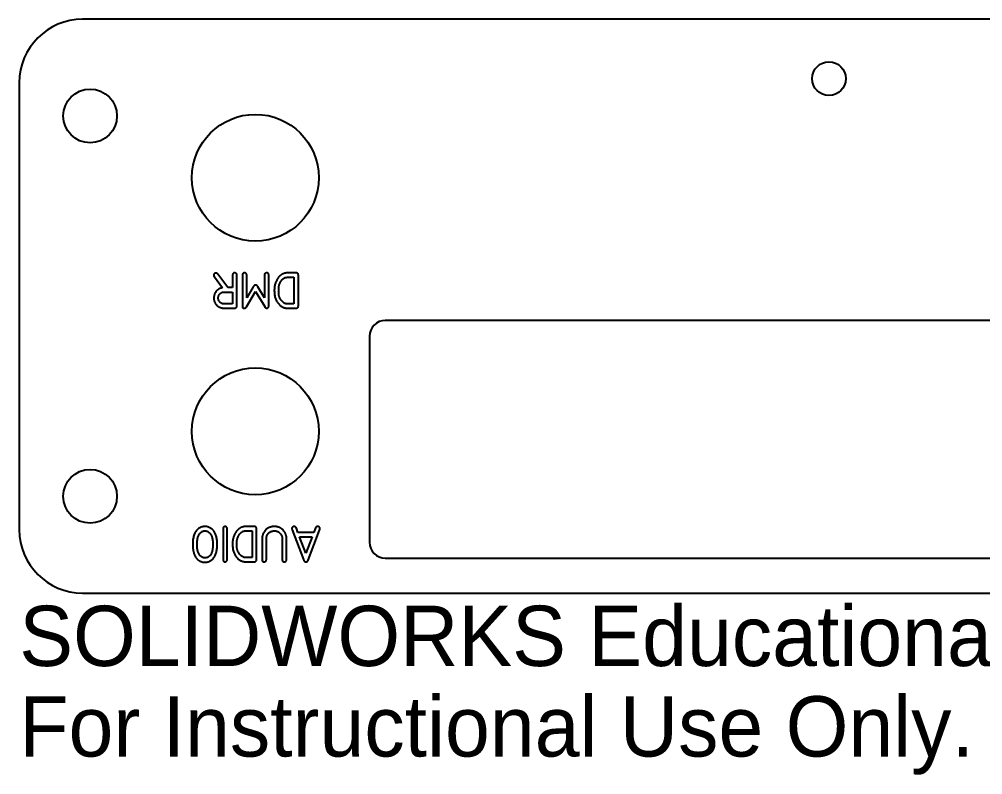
# Model space of a CAD drawing. Header units: inches. Extents: x -2.56 to 2.56, y -2.38 to 0.
# Drawn here: x -2.555 to 0.485, y -2.383 to 0 of the extents above; entities that cross this region are included whole.
import ezdxf

# ---------------------------------------------------------------- set-up
doc = ezdxf.new("R2010")
doc.units = ezdxf.units.IN
doc.header["$MEASUREMENT"] = 0
doc.styles.add('SLDTEXTSTYLE0', font='Arail.ttf')

msp = doc.modelspace()

# ---------------------------------------------------------------- linework, layer by layer
at = {"color": 1, "linetype": 'Continuous', "lineweight": 25}
for p, q in [((2.355, 0), (-2.355, 0)), ((-2.555, -0.2), (-2.555, -1.61)), ((-1.9391, -0.8126), (-1.9139, -0.8471)), ((-1.8969, -0.8466), (-1.9281, -0.8045)), ((-1.8821, -0.8092), (-1.8821, -0.8466)), ((-1.8683, -0.902), (-1.8683, -0.8098)), ((-1.851, -0.8077), (-1.851, -0.9043)), ((-1.8373, -0.8784), (-1.8373, -0.8085)), ((-1.7812, -0.8089), (-1.7812, -0.8784)), ((-1.7674, -0.9026), (-1.7674, -0.8092)), ((-1.683, -0.8001), (-1.7066, -0.8001)), ((-1.7066, -0.8139), (-1.6881, -0.8139)), ((-1.6881, -0.8139), (-1.6881, -0.8979)), ((-1.6743, -0.9029), (-1.6743, -0.8102)), ((-1.8821, -0.8466), (-1.8969, -0.8466)), ((-1.8168, -0.8444), (-1.8373, -0.8784)), ((-1.7812, -0.8784), (-1.802, -0.8436)), ((-1.9061, -0.8604), (-1.8821, -0.8604)), ((-1.8821, -0.8604), (-1.8821, -0.8979)), ((-1.8379, -0.9072), (-1.8092, -0.859)), ((-1.8092, -0.859), (-1.7805, -0.9066)), ((-1.8821, -0.8979), (-1.9073, -0.8979)), ((-1.9068, -0.9116), (-1.8784, -0.9116)), ((-1.6881, -0.8979), (-1.7068, -0.8979)), ((-1.7063, -0.9116), (-1.6833, -0.9116)), ((2, -0.95), (-1.4, -0.95)), ((-1.45, -1), (-1.45, -1.65)), ((-1.9115, -1.6078), (-1.9115, -1.7041)), ((-1.8993, -1.7036), (-1.8993, -1.6077)), ((-1.8148, -1.6001), (-1.8385, -1.6001)), ((-1.8062, -1.7029), (-1.8062, -1.6102)), ((-1.6943, -1.6103), (-1.6581, -1.7048)), ((-1.6758, -1.6187), (-1.6807, -1.6057)), ((-1.6202, -1.6048), (-1.6256, -1.6187)), ((-1.8385, -1.6139), (-1.82, -1.6139)), ((-1.82, -1.6139), (-1.82, -1.6979)), ((-1.789, -1.6404), (-1.789, -1.7025)), ((-1.7253, -1.6414), (-1.7253, -1.7033)), ((-1.7116, -1.7037), (-1.7116, -1.641)), ((-1.6256, -1.6187), (-1.6758, -1.6187)), ((-1.6505, -1.6848), (-1.6703, -1.6325)), ((-1.6703, -1.6325), (-1.6308, -1.6325)), ((-1.6308, -1.6325), (-1.6505, -1.6848)), ((-1.6433, -1.7063), (-1.6075, -1.6114)), ((-1.7752, -1.7025), (-1.7752, -1.6419)), ((-1.82, -1.6979), (-1.8387, -1.6979)), ((-1.4, -1.7), (2, -1.7)), ((-1.9691, -1.7132), (-1.9691, -1.7132)), ((-1.8382, -1.7116), (-1.8152, -1.7116)), ((-2.355, -1.81), (2.355, -1.81))]:
    msp.add_line(p, q, dxfattribs=at)
for centre, radius in [((0, -0.1873), 0.0532), ((-2.3315, -0.305), 0.0847), ((-1.81, -0.5), 0.2), ((-1.81, -1.3), 0.2), ((-2.3315, -1.505), 0.0848)]:
    msp.add_circle(centre, radius, dxfattribs=at)
for centre, radius, start, end in [((-2.355, -0.2), 0.2, 90, 180), ((-1.4, -1), 0.05, 90, 180), ((-2.355, -1.61), 0.2, 180, 270), ((-1.4, -1.65), 0.05, 180, 270)]:
    msp.add_arc(centre, radius, start, end, dxfattribs=at)
for points, knots in [([(-1.9345, -0.8007), (-1.935, -0.8007), (-1.9359, -0.8008), (-1.9372, -0.8011), (-1.9384, -0.8017), (-1.9395, -0.8025), (-1.9404, -0.8035), (-1.941, -0.8047), (-1.9414, -0.806), (-1.9415, -0.8069), (-1.9415, -0.8073)], [0, 0, 0, 0, 0.135646, 0.261721, 0.384461, 0.506394, 0.629134, 0.747998, 0.871067, 1, 1, 1, 1]), ([(-1.9415, -0.8073), (-1.9415, -0.8077), (-1.9415, -0.8085), (-1.9411, -0.8096), (-1.9405, -0.8108), (-1.94, -0.8114), (-1.9397, -0.8118)], [0, 0, 0, 0, 0.226314, 0.465329, 0.719634, 1, 1, 1, 1]), ([(-1.9397, -0.8118), (-1.9396, -0.812), (-1.9393, -0.8122), (-1.9391, -0.8125), (-1.9391, -0.8126)], [0, 0, 0, 0, 0.599388, 1, 1, 1, 1]), ([(-1.9281, -0.8045), (-1.9283, -0.8042), (-1.9288, -0.8035), (-1.9296, -0.8026), (-1.9304, -0.802), (-1.9313, -0.8012), (-1.9327, -0.8007), (-1.9339, -0.8007), (-1.9345, -0.8007)], [0, 0, 0, 0, 0.167316, 0.314257, 0.44369, 0.554631, 0.763519, 1, 1, 1, 1]), ([(-1.8753, -0.8001), (-1.8758, -0.8001), (-1.8768, -0.8001), (-1.8783, -0.8005), (-1.8795, -0.8012), (-1.8805, -0.8022), (-1.8812, -0.8035), (-1.8817, -0.8052), (-1.882, -0.8071), (-1.882, -0.8084), (-1.8821, -0.8092)], [0, 0, 0, 0, 0.122837, 0.234702, 0.33802, 0.443195, 0.556426, 0.685775, 0.832502, 1, 1, 1, 1]), ([(-1.8685, -0.8052), (-1.8685, -0.8048), (-1.8687, -0.8041), (-1.8693, -0.8031), (-1.8699, -0.8022), (-1.8708, -0.8015), (-1.8718, -0.8009), (-1.8729, -0.8004), (-1.874, -0.8002), (-1.8749, -0.8001), (-1.8753, -0.8001)], [0, 0, 0, 0, 0.123366, 0.242353, 0.362472, 0.483883, 0.610359, 0.735567, 0.865265, 1, 1, 1, 1]), ([(-1.8683, -0.8098), (-1.8683, -0.8091), (-1.8683, -0.8081), (-1.8683, -0.8067), (-1.8683, -0.8058), (-1.8684, -0.8054), (-1.8685, -0.8052)], [0, 0, 0, 0, 0.430216, 0.695917, 0.868123, 1, 1, 1, 1]), ([(-1.8442, -0.8001), (-1.8447, -0.8001), (-1.8457, -0.8002), (-1.8471, -0.8005), (-1.8483, -0.8012), (-1.8492, -0.802), (-1.85, -0.8031), (-1.8505, -0.8045), (-1.8509, -0.806), (-1.851, -0.8071), (-1.851, -0.8077)], [0, 0, 0, 0, 0.132713, 0.252265, 0.363903, 0.472404, 0.585277, 0.708362, 0.846212, 1, 1, 1, 1]), ([(-1.8378, -0.8035), (-1.8381, -0.803), (-1.8387, -0.802), (-1.8403, -0.801), (-1.8421, -0.8003), (-1.8435, -0.8002), (-1.8442, -0.8001)], [0, 0, 0, 0, 0.230738, 0.462129, 0.711791, 1, 1, 1, 1]), ([(-1.8373, -0.8085), (-1.8372, -0.8079), (-1.8372, -0.8068), (-1.8374, -0.8054), (-1.8375, -0.8044), (-1.8377, -0.8038), (-1.8378, -0.8035)], [0, 0, 0, 0, 0.373746, 0.642778, 0.836324, 1, 1, 1, 1]), ([(-1.7805, -0.8039), (-1.7807, -0.8042), (-1.7809, -0.8048), (-1.7811, -0.8059), (-1.7812, -0.8072), (-1.7812, -0.8083), (-1.7812, -0.8089)], [0, 0, 0, 0, 0.195534, 0.395189, 0.647995, 1, 1, 1, 1]), ([(-1.7742, -0.8001), (-1.7749, -0.8002), (-1.7762, -0.8003), (-1.7781, -0.8011), (-1.7797, -0.8022), (-1.7803, -0.8033), (-1.7805, -0.8039)], [0, 0, 0, 0, 0.264173, 0.52785, 0.771962, 1, 1, 1, 1]), ([(-1.7674, -0.8092), (-1.7674, -0.8085), (-1.7675, -0.8071), (-1.7677, -0.8052), (-1.7683, -0.8036), (-1.769, -0.8022), (-1.77, -0.8012), (-1.7712, -0.8005), (-1.7726, -0.8001), (-1.7736, -0.8001), (-1.7742, -0.8001)], [0, 0, 0, 0, 0.16895, 0.315731, 0.445127, 0.5584, 0.663647, 0.767004, 0.877117, 1, 1, 1, 1]), ([(-1.7066, -0.8001), (-1.7076, -0.8001), (-1.7095, -0.8001), (-1.7124, -0.8004), (-1.7152, -0.8008), (-1.7179, -0.8014), (-1.7204, -0.8022), (-1.7229, -0.8032), (-1.7253, -0.8043), (-1.7276, -0.8056), (-1.7298, -0.8072), (-1.7319, -0.8089), (-1.7339, -0.8108), (-1.7358, -0.8128), (-1.7377, -0.8151), (-1.7394, -0.8176), (-1.7411, -0.8203), (-1.7422, -0.8222), (-1.7427, -0.8231)], [0, 0, 0, 0, 0.065537, 0.128894, 0.190513, 0.250819, 0.31017, 0.368743, 0.426366, 0.484321, 0.542747, 0.602028, 0.662919, 0.725322, 0.790697, 0.857753, 0.927457, 1, 1, 1, 1]), ([(-1.7354, -0.841), (-1.7351, -0.8399), (-1.7346, -0.8377), (-1.7334, -0.8346), (-1.7322, -0.8316), (-1.7306, -0.8287), (-1.729, -0.826), (-1.7271, -0.8235), (-1.725, -0.8212), (-1.7235, -0.8198), (-1.7228, -0.8191)], [0, 0, 0, 0, 0.1310765, 0.2604569, 0.3878493, 0.5150489, 0.6398188, 0.7626279, 0.8817181, 1, 1, 1, 1]), ([(-1.7228, -0.8191), (-1.7222, -0.8187), (-1.7212, -0.8178), (-1.7195, -0.8166), (-1.7177, -0.8157), (-1.7159, -0.815), (-1.7139, -0.8145), (-1.7117, -0.8141), (-1.7092, -0.8139), (-1.7075, -0.8139), (-1.7066, -0.8139)], [0, 0, 0, 0, 0.120567, 0.236688, 0.349281, 0.461125, 0.577512, 0.706025, 0.846945, 1, 1, 1, 1]), ([(-1.6743, -0.8102), (-1.6743, -0.8093), (-1.6742, -0.8077), (-1.6745, -0.8055), (-1.675, -0.8037), (-1.6758, -0.8022), (-1.6771, -0.8012), (-1.6787, -0.8005), (-1.6807, -0.8001), (-1.6822, -0.8001), (-1.683, -0.8001)], [0, 0, 0, 0, 0.1656323, 0.3071113, 0.4235298, 0.5214685, 0.6168747, 0.7241633, 0.8502353, 1, 1, 1, 1]), ([(-1.9139, -0.8471), (-1.915, -0.8474), (-1.9169, -0.8478), (-1.9198, -0.8487), (-1.9225, -0.8497), (-1.9251, -0.851), (-1.9274, -0.8525), (-1.9297, -0.8542), (-1.9317, -0.856), (-1.9336, -0.8581), (-1.9353, -0.8603), (-1.9368, -0.8627), (-1.9381, -0.8652), (-1.9391, -0.8678), (-1.9399, -0.8706), (-1.9406, -0.8734), (-1.9409, -0.8764), (-1.941, -0.8785), (-1.941, -0.8795)], [0, 0, 0, 0, 0.067307, 0.132242, 0.195089, 0.256291, 0.317049, 0.37758, 0.437947, 0.499058, 0.559905, 0.6205, 0.681231, 0.741734, 0.803845, 0.867333, 0.932553, 1, 1, 1, 1]), ([(-1.8091, -0.8385), (-1.8095, -0.8385), (-1.8102, -0.8386), (-1.8113, -0.8387), (-1.8122, -0.839), (-1.8131, -0.8395), (-1.8139, -0.8403), (-1.8148, -0.8414), (-1.8158, -0.8428), (-1.8164, -0.8438), (-1.8168, -0.8444)], [0, 0, 0, 0, 0.112445, 0.21645, 0.311298, 0.402519, 0.505251, 0.638112, 0.803125, 1, 1, 1, 1]), ([(-1.802, -0.8436), (-1.8023, -0.8431), (-1.8028, -0.8422), (-1.8037, -0.8411), (-1.8045, -0.8402), (-1.8055, -0.8393), (-1.807, -0.8386), (-1.8084, -0.8386), (-1.8091, -0.8385)], [0, 0, 0, 0, 0.17998, 0.334171, 0.464622, 0.571081, 0.770118, 1, 1, 1, 1]), ([(-1.7427, -0.8231), (-1.7434, -0.8244), (-1.7447, -0.8268), (-1.7463, -0.8307), (-1.7476, -0.8345), (-1.7486, -0.8383), (-1.7494, -0.8424), (-1.7499, -0.8467), (-1.7501, -0.8515), (-1.7502, -0.8548), (-1.7502, -0.8565)], [0, 0, 0, 0, 0.122914, 0.242316, 0.358054, 0.471139, 0.588026, 0.714383, 0.852054, 1, 1, 1, 1]), ([(-1.7364, -0.8533), (-1.7364, -0.8524), (-1.7364, -0.8508), (-1.7364, -0.8487), (-1.7364, -0.847), (-1.7363, -0.8453), (-1.736, -0.8433), (-1.7356, -0.8418), (-1.7354, -0.841)], [0, 0, 0, 0, 0.2075484, 0.3818107, 0.5169697, 0.6189552, 0.7967351, 1, 1, 1, 1]), ([(-1.941, -0.8795), (-1.941, -0.8807), (-1.9409, -0.883), (-1.9404, -0.8863), (-1.9396, -0.8895), (-1.9385, -0.8925), (-1.9372, -0.8953), (-1.9356, -0.8979), (-1.9336, -0.9004), (-1.9314, -0.9027), (-1.929, -0.9047), (-1.9264, -0.9065), (-1.9235, -0.9081), (-1.9206, -0.9093), (-1.9174, -0.9103), (-1.914, -0.911), (-1.9104, -0.9115), (-1.908, -0.9116), (-1.9068, -0.9116)], [0, 0, 0, 0, 0.066973, 0.130798, 0.192516, 0.252737, 0.311919, 0.370508, 0.42962, 0.489933, 0.550435, 0.610788, 0.671641, 0.733202, 0.796041, 0.861499, 0.929372, 1, 1, 1, 1]), ([(-1.9272, -0.8793), (-1.9272, -0.8784), (-1.9271, -0.8766), (-1.9266, -0.874), (-1.9257, -0.8716), (-1.9245, -0.8692), (-1.923, -0.8671), (-1.9212, -0.8652), (-1.9191, -0.8636), (-1.9176, -0.8628), (-1.9168, -0.8623)], [0, 0, 0, 0, 0.129766, 0.254879, 0.378796, 0.503888, 0.628963, 0.751585, 0.874137, 1, 1, 1, 1]), ([(-1.9163, -0.8963), (-1.9171, -0.8959), (-1.9187, -0.8951), (-1.9208, -0.8935), (-1.9227, -0.8916), (-1.9243, -0.8895), (-1.9256, -0.8871), (-1.9265, -0.8846), (-1.9271, -0.882), (-1.9272, -0.8802), (-1.9272, -0.8793)], [0, 0, 0, 0, 0.125938, 0.24876, 0.372828, 0.498156, 0.624094, 0.747043, 0.871982, 1, 1, 1, 1]), ([(-1.9168, -0.8623), (-1.9161, -0.862), (-1.9147, -0.8613), (-1.9128, -0.8608), (-1.9111, -0.8606), (-1.9096, -0.8605), (-1.9079, -0.8604), (-1.9067, -0.8604), (-1.9061, -0.8604)], [0, 0, 0, 0, 0.211517, 0.424706, 0.540005, 0.674698, 0.828583, 1, 1, 1, 1]), ([(-1.7502, -0.8565), (-1.7501, -0.8588), (-1.7501, -0.8632), (-1.7493, -0.8697), (-1.7482, -0.8758), (-1.7465, -0.8814), (-1.7443, -0.8866), (-1.7415, -0.8915), (-1.7383, -0.8961), (-1.7357, -0.8989), (-1.7344, -0.9003)], [0, 0, 0, 0, 0.144255, 0.279624, 0.407417, 0.528415, 0.645397, 0.762052, 0.879968, 1, 1, 1, 1]), ([(-1.7337, -0.8768), (-1.734, -0.8761), (-1.7346, -0.8747), (-1.7353, -0.8725), (-1.7358, -0.8705), (-1.7361, -0.8687), (-1.7362, -0.8673), (-1.7363, -0.866), (-1.7363, -0.8644), (-1.7364, -0.8626), (-1.7364, -0.8606), (-1.7364, -0.8584), (-1.7364, -0.8559), (-1.7364, -0.8542), (-1.7364, -0.8533)], [0, 0, 0, 0, 0.099136, 0.193652, 0.281365, 0.36547, 0.411235, 0.466023, 0.530927, 0.604906, 0.688993, 0.783209, 0.886537, 1, 1, 1, 1]), ([(-1.7177, -0.8958), (-1.7185, -0.8954), (-1.7202, -0.8945), (-1.7225, -0.8928), (-1.7248, -0.8907), (-1.7269, -0.8884), (-1.7289, -0.8857), (-1.7307, -0.8829), (-1.7324, -0.88), (-1.7333, -0.8779), (-1.7337, -0.8768)], [0, 0, 0, 0, 0.108815, 0.223046, 0.34223, 0.469524, 0.599834, 0.731986, 0.864687, 1, 1, 1, 1]), ([(-1.9073, -0.8979), (-1.9083, -0.8978), (-1.91, -0.8978), (-1.9124, -0.8976), (-1.9145, -0.8971), (-1.9157, -0.8966), (-1.9163, -0.8963)], [0, 0, 0, 0, 0.316721, 0.566805, 0.782691, 1, 1, 1, 1]), ([(-1.8784, -0.9116), (-1.8776, -0.9116), (-1.876, -0.9117), (-1.8738, -0.9113), (-1.8719, -0.9106), (-1.8704, -0.9095), (-1.8693, -0.9081), (-1.8686, -0.9063), (-1.8682, -0.9042), (-1.8683, -0.9028), (-1.8683, -0.902)], [0, 0, 0, 0, 0.152563, 0.285872, 0.403042, 0.511865, 0.618926, 0.7312, 0.856993, 1, 1, 1, 1]), ([(-1.851, -0.9043), (-1.851, -0.9049), (-1.851, -0.906), (-1.8508, -0.9076), (-1.8503, -0.9089), (-1.8496, -0.91), (-1.8486, -0.9108), (-1.8475, -0.9113), (-1.8461, -0.9116), (-1.8451, -0.9116), (-1.8446, -0.9116)], [0, 0, 0, 0, 0.157138, 0.293657, 0.413846, 0.522798, 0.630234, 0.741011, 0.86118, 1, 1, 1, 1]), ([(-1.8446, -0.9116), (-1.8439, -0.9116), (-1.8426, -0.9116), (-1.8412, -0.9109), (-1.8402, -0.9102), (-1.8395, -0.9094), (-1.8387, -0.9084), (-1.8382, -0.9076), (-1.8379, -0.9072)], [0, 0, 0, 0, 0.23655, 0.442392, 0.550927, 0.680922, 0.827996, 1, 1, 1, 1]), ([(-1.7805, -0.9066), (-1.7803, -0.907), (-1.7799, -0.9078), (-1.7791, -0.9088), (-1.7785, -0.9097), (-1.7775, -0.9105), (-1.7762, -0.9112), (-1.7751, -0.9113), (-1.7745, -0.9113)], [0, 0, 0, 0, 0.180976, 0.334663, 0.468125, 0.579895, 0.780988, 1, 1, 1, 1]), ([(-1.7745, -0.9113), (-1.7739, -0.9113), (-1.7728, -0.9113), (-1.7714, -0.9109), (-1.7701, -0.9102), (-1.7691, -0.9092), (-1.7683, -0.9079), (-1.7678, -0.9064), (-1.7674, -0.9046), (-1.7674, -0.9033), (-1.7674, -0.9026)], [0, 0, 0, 0, 0.1313997, 0.2477739, 0.3542673, 0.4616147, 0.5728663, 0.6979252, 0.838731, 1, 1, 1, 1]), ([(-1.7344, -0.9003), (-1.7334, -0.9012), (-1.7316, -0.9031), (-1.7284, -0.9054), (-1.7252, -0.9073), (-1.7217, -0.9089), (-1.7181, -0.9102), (-1.7143, -0.911), (-1.7104, -0.9116), (-1.7077, -0.9116), (-1.7063, -0.9116)], [0, 0, 0, 0, 0.127213, 0.25064, 0.372495, 0.493323, 0.615883, 0.739719, 0.867619, 1, 1, 1, 1]), ([(-1.7068, -0.8979), (-1.7074, -0.8979), (-1.7086, -0.8979), (-1.7103, -0.8978), (-1.7117, -0.8977), (-1.7135, -0.8975), (-1.7155, -0.8969), (-1.717, -0.8962), (-1.7177, -0.8958)], [0, 0, 0, 0, 0.167038, 0.313531, 0.445257, 0.560315, 0.776449, 1, 1, 1, 1]), ([(-1.6833, -0.9116), (-1.6826, -0.9116), (-1.6812, -0.9116), (-1.6793, -0.9112), (-1.6777, -0.9106), (-1.6763, -0.9096), (-1.6754, -0.9083), (-1.6747, -0.9068), (-1.6743, -0.9049), (-1.6743, -0.9036), (-1.6743, -0.9029)], [0, 0, 0, 0, 0.149708, 0.282347, 0.399883, 0.508426, 0.616661, 0.730264, 0.85635, 1, 1, 1, 1]), ([(-1.993, -1.6097), (-1.9942, -1.611), (-1.9966, -1.6136), (-1.9996, -1.6181), (-2.0022, -1.6232), (-2.0042, -1.6288), (-2.0058, -1.6349), (-2.0069, -1.6415), (-2.0076, -1.6487), (-2.0077, -1.6537), (-2.0077, -1.6562)], [0, 0, 0, 0, 0.104917, 0.212948, 0.325254, 0.443443, 0.569143, 0.703178, 0.846557, 1, 1, 1, 1]), ([(-1.9695, -1.6001), (-1.9705, -1.6001), (-1.9726, -1.6002), (-1.9757, -1.6007), (-1.9788, -1.6015), (-1.9819, -1.6027), (-1.985, -1.604), (-1.9878, -1.6057), (-1.9905, -1.6075), (-1.9922, -1.609), (-1.993, -1.6097)], [0, 0, 0, 0, 0.119017, 0.240186, 0.364724, 0.492817, 0.622161, 0.748262, 0.874612, 1, 1, 1, 1]), ([(-1.9412, -1.6141), (-1.9421, -1.6131), (-1.9438, -1.6111), (-1.9468, -1.6085), (-1.9502, -1.6061), (-1.9539, -1.604), (-1.9577, -1.6023), (-1.9616, -1.6011), (-1.9656, -1.6003), (-1.9682, -1.6002), (-1.9695, -1.6001)], [0, 0, 0, 0, 0.121092, 0.243919, 0.369915, 0.501016, 0.631465, 0.757614, 0.879349, 1, 1, 1, 1]), ([(-1.9109, -1.6029), (-1.911, -1.6032), (-1.9112, -1.6038), (-1.9115, -1.6048), (-1.9115, -1.6061), (-1.9115, -1.6072), (-1.9115, -1.6078)], [0, 0, 0, 0, 0.195782, 0.389856, 0.639234, 1, 1, 1, 1]), ([(-1.9055, -1.6001), (-1.9061, -1.6001), (-1.9071, -1.6002), (-1.9086, -1.6009), (-1.91, -1.6017), (-1.9106, -1.6025), (-1.9109, -1.6029)], [0, 0, 0, 0, 0.254027, 0.515009, 0.769478, 1, 1, 1, 1]), ([(-1.8998, -1.6035), (-1.9001, -1.603), (-1.9006, -1.6021), (-1.9021, -1.601), (-1.9037, -1.6003), (-1.9049, -1.6002), (-1.9055, -1.6001)], [0, 0, 0, 0, 0.232738, 0.479688, 0.740584, 1, 1, 1, 1]), ([(-1.8993, -1.6077), (-1.8993, -1.6072), (-1.8993, -1.6062), (-1.8994, -1.6051), (-1.8995, -1.6042), (-1.8997, -1.6037), (-1.8998, -1.6035)], [0, 0, 0, 0, 0.403005, 0.651878, 0.824747, 1, 1, 1, 1]), ([(-1.8385, -1.6001), (-1.8395, -1.6001), (-1.8414, -1.6001), (-1.8443, -1.6004), (-1.8471, -1.6008), (-1.8498, -1.6014), (-1.8523, -1.6022), (-1.8548, -1.6032), (-1.8572, -1.6043), (-1.8595, -1.6056), (-1.8616, -1.6072), (-1.8637, -1.6089), (-1.8657, -1.6108), (-1.8677, -1.6128), (-1.8696, -1.6151), (-1.8713, -1.6176), (-1.873, -1.6203), (-1.8741, -1.6222), (-1.8746, -1.6231)], [0, 0, 0, 0, 0.065537, 0.128894, 0.190513, 0.250819, 0.31017, 0.368743, 0.426366, 0.484321, 0.542747, 0.602028, 0.662919, 0.725322, 0.790697, 0.857753, 0.927457, 1, 1, 1, 1]), ([(-1.8062, -1.6102), (-1.8062, -1.6093), (-1.8061, -1.6077), (-1.8064, -1.6055), (-1.8069, -1.6037), (-1.8077, -1.6022), (-1.809, -1.6012), (-1.8106, -1.6005), (-1.8126, -1.6001), (-1.8141, -1.6001), (-1.8148, -1.6001)], [0, 0, 0, 0, 0.165632, 0.307111, 0.42353, 0.521468, 0.616875, 0.724163, 0.850235, 1, 1, 1, 1]), ([(-1.7502, -1.6001), (-1.7516, -1.6002), (-1.7543, -1.6003), (-1.7583, -1.6009), (-1.7621, -1.6018), (-1.7657, -1.603), (-1.7691, -1.6046), (-1.7723, -1.6065), (-1.7753, -1.6088), (-1.778, -1.6114), (-1.7805, -1.6143), (-1.7827, -1.6173), (-1.7846, -1.6207), (-1.7861, -1.6242), (-1.7873, -1.6279), (-1.7882, -1.6319), (-1.7888, -1.6361), (-1.7889, -1.6389), (-1.789, -1.6404)], [0, 0, 0, 0, 0.067173, 0.131422, 0.193661, 0.254469, 0.313951, 0.37325, 0.432715, 0.493321, 0.554037, 0.614375, 0.674766, 0.736049, 0.798444, 0.863236, 0.930118, 1, 1, 1, 1]), ([(-1.7141, -1.6247), (-1.7145, -1.6237), (-1.7152, -1.6219), (-1.7166, -1.6192), (-1.7182, -1.6167), (-1.7198, -1.6144), (-1.7217, -1.6122), (-1.7237, -1.6102), (-1.7259, -1.6084), (-1.7282, -1.6067), (-1.7306, -1.6051), (-1.7332, -1.6038), (-1.7358, -1.6027), (-1.7385, -1.6017), (-1.7413, -1.6011), (-1.7442, -1.6005), (-1.7472, -1.6002), (-1.7492, -1.6001), (-1.7502, -1.6001)], [0, 0, 0, 0, 0.065829, 0.129932, 0.192411, 0.254751, 0.315742, 0.376914, 0.437906, 0.499824, 0.561859, 0.622929, 0.684105, 0.745419, 0.807732, 0.870287, 0.934284, 1, 1, 1, 1]), ([(-1.6877, -1.6001), (-1.6882, -1.6001), (-1.6891, -1.6002), (-1.6905, -1.6005), (-1.6917, -1.6011), (-1.6928, -1.6019), (-1.6937, -1.6029), (-1.6944, -1.6039), (-1.6948, -1.6052), (-1.6949, -1.6061), (-1.695, -1.6065)], [0, 0, 0, 0, 0.134506, 0.263227, 0.389018, 0.514255, 0.636184, 0.754471, 0.87425, 1, 1, 1, 1]), ([(-1.695, -1.6065), (-1.6949, -1.6068), (-1.6949, -1.6074), (-1.6947, -1.6084), (-1.6945, -1.6094), (-1.6944, -1.61), (-1.6943, -1.6103)], [0, 0, 0, 0, 0.225997, 0.491418, 0.766256, 1, 1, 1, 1]), ([(-1.6807, -1.6057), (-1.6809, -1.6052), (-1.6813, -1.6043), (-1.682, -1.6031), (-1.6827, -1.6021), (-1.6835, -1.6013), (-1.6845, -1.6007), (-1.6855, -1.6003), (-1.6866, -1.6001), (-1.6873, -1.6001), (-1.6877, -1.6001)], [0, 0, 0, 0, 0.154501, 0.293785, 0.42262, 0.543192, 0.655844, 0.767094, 0.879663, 1, 1, 1, 1]), ([(-1.6133, -1.6001), (-1.6137, -1.6001), (-1.6145, -1.6001), (-1.6156, -1.6003), (-1.6166, -1.6007), (-1.6175, -1.6012), (-1.6183, -1.6019), (-1.619, -1.6027), (-1.6197, -1.6037), (-1.62, -1.6045), (-1.6202, -1.6048)], [0, 0, 0, 0, 0.130149, 0.251816, 0.370089, 0.485344, 0.604667, 0.727505, 0.858245, 1, 1, 1, 1]), ([(-1.6061, -1.6065), (-1.6062, -1.606), (-1.6062, -1.6051), (-1.6067, -1.6039), (-1.6074, -1.6028), (-1.6083, -1.6019), (-1.6093, -1.6011), (-1.6106, -1.6005), (-1.6119, -1.6002), (-1.6129, -1.6001), (-1.6133, -1.6001)], [0, 0, 0, 0, 0.130049, 0.249642, 0.369663, 0.489769, 0.614812, 0.737391, 0.865913, 1, 1, 1, 1]), ([(-1.6075, -1.6114), (-1.6073, -1.6111), (-1.6071, -1.6105), (-1.6068, -1.6096), (-1.6066, -1.6089), (-1.6063, -1.6082), (-1.6062, -1.6074), (-1.6061, -1.6068), (-1.6061, -1.6065)], [0, 0, 0, 0, 0.2154613, 0.3956879, 0.5386647, 0.6473733, 0.8302257, 1, 1, 1, 1]), ([(-1.994, -1.6571), (-1.9939, -1.655), (-1.9939, -1.6511), (-1.9935, -1.6455), (-1.9928, -1.6404), (-1.9918, -1.6357), (-1.9905, -1.6315), (-1.9888, -1.6277), (-1.9869, -1.6242), (-1.9854, -1.6222), (-1.9846, -1.6213)], [0, 0, 0, 0, 0.1611848, 0.3098849, 0.4467065, 0.5722556, 0.6886041, 0.7981904, 0.9013907, 1, 1, 1, 1]), ([(-1.9846, -1.6213), (-1.9841, -1.6207), (-1.983, -1.6197), (-1.9813, -1.6183), (-1.9794, -1.617), (-1.9774, -1.6159), (-1.9753, -1.615), (-1.9732, -1.6144), (-1.9712, -1.614), (-1.9698, -1.6139), (-1.9691, -1.6139)], [0, 0, 0, 0, 0.125943, 0.253592, 0.381875, 0.513444, 0.642703, 0.765426, 0.885106, 1, 1, 1, 1]), ([(-1.9691, -1.6139), (-1.9684, -1.6139), (-1.9668, -1.614), (-1.9645, -1.6145), (-1.9622, -1.6153), (-1.9599, -1.6164), (-1.9577, -1.6178), (-1.9557, -1.6194), (-1.9538, -1.6212), (-1.9527, -1.6226), (-1.9522, -1.6233)], [0, 0, 0, 0, 0.116371, 0.233648, 0.355137, 0.482644, 0.612358, 0.740459, 0.869445, 1, 1, 1, 1]), ([(-1.9522, -1.6233), (-1.9515, -1.6243), (-1.9502, -1.6263), (-1.9485, -1.6297), (-1.9471, -1.6335), (-1.946, -1.6375), (-1.9452, -1.642), (-1.9445, -1.6469), (-1.9442, -1.6522), (-1.9441, -1.6558), (-1.9441, -1.6578)], [0, 0, 0, 0, 0.100096, 0.204761, 0.314883, 0.431713, 0.556714, 0.693411, 0.840791, 1, 1, 1, 1]), ([(-1.9303, -1.6581), (-1.9304, -1.6558), (-1.9304, -1.6512), (-1.9309, -1.6446), (-1.9318, -1.6384), (-1.9329, -1.6326), (-1.9345, -1.6273), (-1.9364, -1.6225), (-1.9385, -1.618), (-1.9403, -1.6154), (-1.9412, -1.6141)], [0, 0, 0, 0, 0.153117, 0.297146, 0.432019, 0.559217, 0.67873, 0.790972, 0.898008, 1, 1, 1, 1]), ([(-1.8746, -1.6231), (-1.8753, -1.6244), (-1.8766, -1.6268), (-1.8782, -1.6307), (-1.8795, -1.6345), (-1.8805, -1.6383), (-1.8812, -1.6424), (-1.8817, -1.6467), (-1.882, -1.6515), (-1.882, -1.6548), (-1.8821, -1.6565)], [0, 0, 0, 0, 0.122914, 0.242316, 0.358054, 0.471139, 0.588026, 0.714383, 0.852054, 1, 1, 1, 1]), ([(-1.8683, -1.6533), (-1.8683, -1.6524), (-1.8683, -1.6508), (-1.8683, -1.6487), (-1.8682, -1.647), (-1.8682, -1.6453), (-1.8679, -1.6433), (-1.8675, -1.6418), (-1.8673, -1.641)], [0, 0, 0, 0, 0.207548, 0.381811, 0.51697, 0.618955, 0.796735, 1, 1, 1, 1]), ([(-1.8673, -1.641), (-1.867, -1.6399), (-1.8665, -1.6377), (-1.8653, -1.6346), (-1.8641, -1.6316), (-1.8625, -1.6287), (-1.8608, -1.626), (-1.859, -1.6235), (-1.8569, -1.6212), (-1.8554, -1.6198), (-1.8547, -1.6191)], [0, 0, 0, 0, 0.1310765, 0.2604569, 0.3878493, 0.5150489, 0.6398188, 0.7626279, 0.8817181, 1, 1, 1, 1]), ([(-1.8547, -1.6191), (-1.8541, -1.6187), (-1.8531, -1.6178), (-1.8514, -1.6166), (-1.8496, -1.6157), (-1.8478, -1.615), (-1.8458, -1.6145), (-1.8436, -1.6141), (-1.8411, -1.6139), (-1.8394, -1.6139), (-1.8385, -1.6139)], [0, 0, 0, 0, 0.120567, 0.236688, 0.349281, 0.461125, 0.577512, 0.706025, 0.846945, 1, 1, 1, 1]), ([(-1.7752, -1.6419), (-1.7752, -1.6411), (-1.7752, -1.6397), (-1.7751, -1.6378), (-1.775, -1.636), (-1.7749, -1.6341), (-1.7744, -1.6318), (-1.7738, -1.6302), (-1.7735, -1.6294)], [0, 0, 0, 0, 0.175034, 0.330061, 0.467982, 0.587118, 0.799796, 1, 1, 1, 1]), ([(-1.7735, -1.6294), (-1.773, -1.6282), (-1.772, -1.6259), (-1.7699, -1.6229), (-1.7674, -1.6202), (-1.7645, -1.618), (-1.7613, -1.6162), (-1.7578, -1.6148), (-1.7541, -1.614), (-1.7515, -1.6139), (-1.7502, -1.6139)], [0, 0, 0, 0, 0.1279981, 0.2520204, 0.3728302, 0.4951163, 0.6181433, 0.7416529, 0.8679355, 1, 1, 1, 1]), ([(-1.7502, -1.6139), (-1.749, -1.6139), (-1.7467, -1.614), (-1.7434, -1.6147), (-1.7403, -1.6157), (-1.7374, -1.6172), (-1.7347, -1.619), (-1.7323, -1.6213), (-1.7301, -1.6238), (-1.729, -1.6257), (-1.7284, -1.6267)], [0, 0, 0, 0, 0.131501, 0.257874, 0.380944, 0.503634, 0.626244, 0.747515, 0.871796, 1, 1, 1, 1]), ([(-1.7284, -1.6267), (-1.7278, -1.6277), (-1.7268, -1.6297), (-1.726, -1.6324), (-1.7256, -1.6346), (-1.7254, -1.6366), (-1.7253, -1.6389), (-1.7253, -1.6405), (-1.7253, -1.6414)], [0, 0, 0, 0, 0.226756, 0.436596, 0.548003, 0.67937, 0.829385, 1, 1, 1, 1]), ([(-1.7116, -1.641), (-1.7116, -1.6401), (-1.7116, -1.6384), (-1.7117, -1.636), (-1.7118, -1.6338), (-1.7121, -1.6313), (-1.7127, -1.6282), (-1.7136, -1.6259), (-1.7141, -1.6247)], [0, 0, 0, 0, 0.161067, 0.306662, 0.437884, 0.552286, 0.772267, 1, 1, 1, 1]), ([(-2.0077, -1.6562), (-2.0077, -1.6576), (-2.0077, -1.6604), (-2.0075, -1.6645), (-2.0072, -1.6685), (-2.0068, -1.6722), (-2.0062, -1.6759), (-2.0055, -1.6793), (-2.0047, -1.6826), (-2.0037, -1.6857), (-2.0026, -1.6887), (-2.0014, -1.6915), (-2.0001, -1.6942), (-1.9986, -1.6966), (-1.997, -1.699), (-1.9952, -1.7011), (-1.9933, -1.7031), (-1.992, -1.7043), (-1.9913, -1.7049)], [0, 0, 0, 0, 0.0804308, 0.1577442, 0.2319752, 0.3037884, 0.3726824, 0.4389106, 0.5029704, 0.5646876, 0.6241087, 0.6815955, 0.7373862, 0.7919317, 0.8451675, 0.8974794, 0.9488813, 1, 1, 1, 1]), ([(-1.9826, -1.6938), (-1.9835, -1.6928), (-1.9854, -1.6909), (-1.9877, -1.6874), (-1.9897, -1.6835), (-1.9913, -1.6791), (-1.9925, -1.6743), (-1.9934, -1.669), (-1.9939, -1.6632), (-1.9939, -1.6592), (-1.994, -1.6571)], [0, 0, 0, 0, 0.100871, 0.205152, 0.314772, 0.432547, 0.558901, 0.694635, 0.841464, 1, 1, 1, 1]), ([(-1.9441, -1.6578), (-1.9442, -1.6597), (-1.9442, -1.6634), (-1.9447, -1.6688), (-1.9455, -1.6739), (-1.9466, -1.6785), (-1.948, -1.6828), (-1.9497, -1.6865), (-1.9516, -1.6898), (-1.9533, -1.6917), (-1.954, -1.6926)], [0, 0, 0, 0, 0.156015, 0.302721, 0.440716, 0.570083, 0.690884, 0.801727, 0.904106, 1, 1, 1, 1]), ([(-1.9436, -1.702), (-1.9426, -1.7007), (-1.9404, -1.6981), (-1.9378, -1.6937), (-1.9355, -1.6889), (-1.9336, -1.6835), (-1.9322, -1.6777), (-1.9311, -1.6715), (-1.9305, -1.665), (-1.9304, -1.6604), (-1.9303, -1.6581)], [0, 0, 0, 0, 0.105705, 0.215134, 0.329018, 0.449631, 0.576639, 0.710541, 0.851416, 1, 1, 1, 1]), ([(-1.8821, -1.6565), (-1.882, -1.6588), (-1.882, -1.6632), (-1.8812, -1.6697), (-1.8801, -1.6758), (-1.8784, -1.6814), (-1.8762, -1.6866), (-1.8734, -1.6915), (-1.8702, -1.6961), (-1.8676, -1.6989), (-1.8663, -1.7003)], [0, 0, 0, 0, 0.1442553, 0.2796239, 0.4074172, 0.5284146, 0.6453973, 0.7620525, 0.8799678, 1, 1, 1, 1]), ([(-1.8656, -1.6768), (-1.8659, -1.6761), (-1.8665, -1.6747), (-1.8671, -1.6725), (-1.8677, -1.6705), (-1.868, -1.6687), (-1.8681, -1.6673), (-1.8681, -1.666), (-1.8682, -1.6644), (-1.8683, -1.6626), (-1.8683, -1.6606), (-1.8683, -1.6584), (-1.8683, -1.6559), (-1.8683, -1.6542), (-1.8683, -1.6533)], [0, 0, 0, 0, 0.0991364, 0.1936519, 0.2813645, 0.3654697, 0.4112354, 0.4660229, 0.5309274, 0.6049057, 0.6889926, 0.783209, 0.8865371, 1, 1, 1, 1]), ([(-1.9691, -1.6994), (-1.9697, -1.6994), (-1.9709, -1.6993), (-1.9726, -1.699), (-1.9744, -1.6985), (-1.9768, -1.6976), (-1.9796, -1.6961), (-1.9816, -1.6945), (-1.9826, -1.6938)], [0.0003825, 0.0003825, 0.0003825, 0.0003825, 0.1152659, 0.2343175, 0.3582089, 0.4887804, 0.7484984, 1, 1, 1, 1]), ([(-1.954, -1.6926), (-1.9545, -1.6931), (-1.9555, -1.694), (-1.9573, -1.6953), (-1.9591, -1.6965), (-1.9611, -1.6975), (-1.9632, -1.6983), (-1.9652, -1.6989), (-1.9672, -1.6993), (-1.9685, -1.6994), (-1.9691, -1.6994)], [0, 0, 0, 0, 0.1233718, 0.2488697, 0.3785628, 0.5115228, 0.6437045, 0.7676051, 0.8867564, 0.9996268, 0.9996268, 0.9996268, 0.9996268]), ([(-1.9691, -1.7132), (-1.968, -1.7131), (-1.9657, -1.713), (-1.9623, -1.7124), (-1.9589, -1.7114), (-1.9555, -1.7101), (-1.9522, -1.7085), (-1.9491, -1.7066), (-1.9462, -1.7044), (-1.9445, -1.7028), (-1.9436, -1.702)], [0, 0, 0, 0, 0.118093, 0.238947, 0.362831, 0.491295, 0.621428, 0.748963, 0.874716, 1, 1, 1, 1]), ([(-1.8663, -1.7003), (-1.8653, -1.7012), (-1.8634, -1.7031), (-1.8603, -1.7054), (-1.8571, -1.7073), (-1.8536, -1.7089), (-1.85, -1.7102), (-1.8462, -1.711), (-1.8423, -1.7116), (-1.8395, -1.7116), (-1.8382, -1.7116)], [0, 0, 0, 0, 0.127213, 0.25064, 0.372495, 0.493323, 0.615883, 0.739719, 0.867619, 1, 1, 1, 1]), ([(-1.8496, -1.6958), (-1.8504, -1.6954), (-1.8521, -1.6945), (-1.8544, -1.6928), (-1.8567, -1.6907), (-1.8588, -1.6884), (-1.8608, -1.6857), (-1.8626, -1.6829), (-1.8642, -1.68), (-1.8651, -1.6779), (-1.8656, -1.6768)], [0, 0, 0, 0, 0.108815, 0.223046, 0.34223, 0.469524, 0.599834, 0.731986, 0.864687, 1, 1, 1, 1]), ([(-1.8387, -1.6979), (-1.8393, -1.6979), (-1.8405, -1.6979), (-1.8421, -1.6978), (-1.8436, -1.6977), (-1.8453, -1.6975), (-1.8474, -1.6969), (-1.8489, -1.6962), (-1.8496, -1.6958)], [0, 0, 0, 0, 0.167038, 0.313531, 0.445257, 0.560315, 0.776449, 1, 1, 1, 1]), ([(-1.789, -1.7025), (-1.789, -1.7033), (-1.7889, -1.7047), (-1.7887, -1.7067), (-1.7882, -1.7083), (-1.7875, -1.7096), (-1.7865, -1.7106), (-1.7853, -1.7112), (-1.7838, -1.7116), (-1.7827, -1.7116), (-1.7822, -1.7116)], [0, 0, 0, 0, 0.177102, 0.327295, 0.454334, 0.561944, 0.66055, 0.761565, 0.873226, 1, 1, 1, 1]), ([(-1.7822, -1.7116), (-1.7816, -1.7116), (-1.7805, -1.7116), (-1.7791, -1.7112), (-1.7778, -1.7105), (-1.7768, -1.7096), (-1.776, -1.7083), (-1.7755, -1.7066), (-1.7752, -1.7047), (-1.7752, -1.7033), (-1.7752, -1.7025)], [0, 0, 0, 0, 0.126189, 0.239562, 0.341707, 0.442439, 0.551404, 0.678423, 0.826399, 1, 1, 1, 1]), ([(-1.9913, -1.7049), (-1.9905, -1.7056), (-1.9888, -1.7068), (-1.9862, -1.7084), (-1.9835, -1.7098), (-1.9807, -1.711), (-1.9778, -1.712), (-1.9749, -1.7126), (-1.972, -1.7131), (-1.9701, -1.7131), (-1.9691, -1.7132)], [0, 0, 0, 0, 0.128897, 0.256024, 0.383031, 0.510763, 0.636864, 0.759967, 0.880017, 1, 1, 1, 1]), ([(-1.9115, -1.7041), (-1.9115, -1.7047), (-1.9115, -1.7059), (-1.9112, -1.7074), (-1.9108, -1.7088), (-1.9101, -1.7098), (-1.9092, -1.7107), (-1.9081, -1.7113), (-1.9069, -1.7116), (-1.906, -1.7116), (-1.9055, -1.7116)], [0, 0, 0, 0, 0.162458, 0.305977, 0.430072, 0.545023, 0.649455, 0.757993, 0.87186, 1, 1, 1, 1]), ([(-1.9055, -1.7116), (-1.905, -1.7116), (-1.904, -1.7115), (-1.9025, -1.7109), (-1.9012, -1.7101), (-1.9005, -1.7093), (-1.9001, -1.7089)], [0, 0, 0, 0, 0.2528224, 0.4959079, 0.7378874, 1, 1, 1, 1]), ([(-1.9001, -1.7089), (-1.9, -1.7086), (-1.8997, -1.708), (-1.8994, -1.707), (-1.8993, -1.7055), (-1.8993, -1.7043), (-1.8993, -1.7036)], [0, 0, 0, 0, 0.17074, 0.353681, 0.613671, 1, 1, 1, 1]), ([(-1.8152, -1.7116), (-1.8145, -1.7116), (-1.8131, -1.7116), (-1.8112, -1.7112), (-1.8095, -1.7106), (-1.8082, -1.7096), (-1.8072, -1.7083), (-1.8065, -1.7068), (-1.8062, -1.7049), (-1.8062, -1.7036), (-1.8062, -1.7029)], [0, 0, 0, 0, 0.149708, 0.2823471, 0.3998826, 0.5084262, 0.6166612, 0.7302636, 0.8563496, 1, 1, 1, 1]), ([(-1.7253, -1.7033), (-1.7253, -1.704), (-1.7253, -1.7052), (-1.725, -1.707), (-1.7245, -1.7085), (-1.7237, -1.7097), (-1.7228, -1.7106), (-1.7215, -1.7112), (-1.7201, -1.7116), (-1.7191, -1.7116), (-1.7186, -1.7116)], [0, 0, 0, 0, 0.162166, 0.303194, 0.428357, 0.539217, 0.647275, 0.753271, 0.870603, 1, 1, 1, 1]), ([(-1.7186, -1.7116), (-1.718, -1.7116), (-1.717, -1.7116), (-1.7156, -1.7112), (-1.7143, -1.7106), (-1.7133, -1.7097), (-1.7125, -1.7085), (-1.712, -1.7071), (-1.7117, -1.7055), (-1.7116, -1.7043), (-1.7116, -1.7037)], [0, 0, 0, 0, 0.132883, 0.253155, 0.363593, 0.471632, 0.58413, 0.707529, 0.844945, 1, 1, 1, 1]), ([(-1.6581, -1.7048), (-1.6578, -1.7054), (-1.6574, -1.7066), (-1.6565, -1.7081), (-1.6558, -1.7094), (-1.6549, -1.7103), (-1.6539, -1.711), (-1.6528, -1.7114), (-1.6516, -1.7116), (-1.6507, -1.7116), (-1.6502, -1.7116)], [0, 0, 0, 0, 0.179185, 0.331868, 0.459637, 0.566722, 0.664922, 0.767516, 0.878358, 1, 1, 1, 1]), ([(-1.6502, -1.7116), (-1.6498, -1.7116), (-1.6491, -1.7117), (-1.648, -1.7115), (-1.647, -1.7111), (-1.6461, -1.7105), (-1.6453, -1.7097), (-1.6445, -1.7088), (-1.6439, -1.7076), (-1.6435, -1.7068), (-1.6433, -1.7063)], [0, 0, 0, 0, 0.1216, 0.234761, 0.346222, 0.458938, 0.577979, 0.706875, 0.847112, 1, 1, 1, 1])]:
    msp.add_open_spline(points, degree=3, knots=knots, dxfattribs=at)

# ---------------------------------------------------------------- texts
at = {"color": 7, "linetype": 'Continuous', "char_height": 0.1903, "attachment_point": 1, "style": 'SLDTEXTSTYLE0'}
for s, insert in [('SOLIDWORKS Educational Product.', (-2.555, -1.8501)), ('For Instructional Use Only.', (-2.555, -2.1356))]:
    msp.add_mtext(s, dxfattribs=dict(at, insert=insert))

doc.saveas('drawing.dxf')
